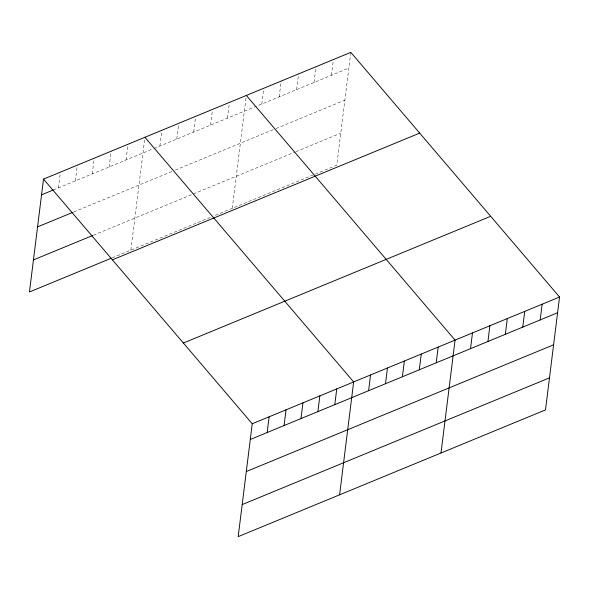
<?xml version="1.0" encoding="UTF-8"?>
<svg xmlns="http://www.w3.org/2000/svg" width="589" height="589" viewBox="0 0 589 589"><rect width="100%" height="100%" fill="white"/><g stroke="black" fill="none" stroke-linecap="round" stroke-linejoin="round"><path stroke-width="0.44" stroke-dasharray="2.94 2.21" d="M58.451 187.862L60.409 172.128M75.355 180.889L77.314 165.163M92.252 173.917L94.218 158.191M109.156 166.952L111.115 151.218M126.061 159.98L128.019 144.246M130.861 250.148L144.923 137.274M159.862 146.035L161.82 130.309M176.766 139.063L178.725 123.337M193.671 132.098L195.629 116.364M210.567 125.126L212.526 109.392M227.472 118.153L229.43 102.42M232.272 208.329L246.224 96.324M261.788 104.003L263.747 88.269M279.201 96.817L281.159 81.091M296.613 89.638L298.571 73.905M314.025 82.453L315.991 66.726M331.445 75.274L333.403 59.541M350.816 52.362L336.753 165.237L315.196 174.123M53.378 189.952L153.103 148.826M153.95 148.48L348.857 68.088M73.897 211.9L171.929 171.473M175.308 170.074L275.21 128.873M276.035 128.535L344.867 100.145M93.445 235.173L295.141 151.984M295.972 151.645L340.751 133.173M112.271 257.82L211.142 217.039M215.368 215.294L314.364 174.469"/><path stroke-width="0.88" d="M43.512 179.1L252.247 423.763L238.184 536.638L545.488 409.9L559.55 297.025L350.816 52.362L43.512 179.1L29.45 291.975L111.424 258.166M267.185 432.525L269.144 416.798M284.089 425.552L286.048 409.826M300.986 418.58L302.952 402.854M317.891 411.615L319.849 395.882M334.795 404.643L336.753 388.909M339.595 494.812L353.658 381.944L144.923 137.274M368.596 390.698L370.555 374.972M385.5 383.726L387.459 368M402.397 376.761L404.363 361.028M419.302 369.789L421.26 354.055M436.206 362.817L438.164 347.09M441.006 452.993L455.069 340.118L246.335 95.455M470.523 348.666L472.481 332.932M487.935 341.48L489.893 325.754M505.347 334.302L507.306 318.568M522.76 327.116L524.725 311.39M540.179 319.937L542.138 304.204M41.547 194.834L53.378 189.952M37.556 226.89L73.051 212.254M33.44 259.918L92.598 235.519M112.389 259.845L419.699 133.099M183.363 343.026L490.666 216.288M252.247 423.763L559.55 297.025M250.281 439.497L557.592 312.752M246.29 471.553L553.601 344.808M242.175 504.582L549.485 377.844"/></g></svg>
